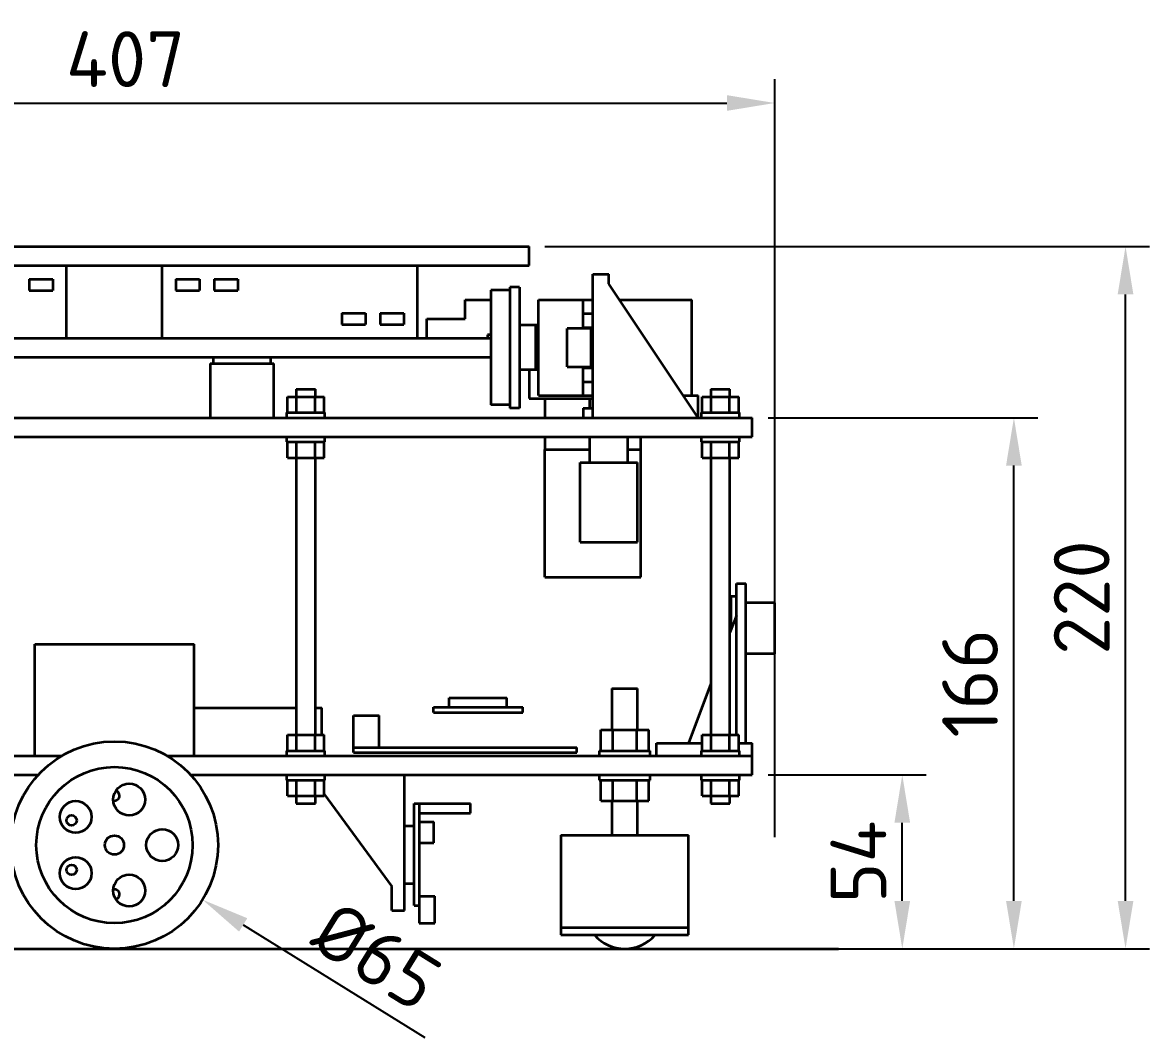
# Model space of a CAD drawing. Header units: millimetres. Extents: x 2054 to 12135, y -1469 to 564.
# Drawn here: x 2717.7 to 3071, y 144.6 to 462.8 of the extents above; entities that cross this region are included whole.
import ezdxf

# ---------------------------------------------------------------- set-up
doc = ezdxf.new("R2010")
doc.units = ezdxf.units.MM
doc.layers.add('2D-VISIBLE', color=7, linetype='Continuous', lineweight=35)
doc.layers.add('DIMENSIONS', color=4, linetype='Continuous', lineweight=18)
doc.styles.add('ISO', font='isocpeur.ttf')
doc.styles.add('OpenSansCondensed-Light', font='OpenSansCondensed-Light.ttf')
doc.dimstyles.new('EZ_RADIUS', dxfattribs={"dimtxt": 0.25, "dimasz": 0.25, "dimexe": 0.375, "dimexo": 0.125, "dimgap": 0.1, "dimtad": 1, "dimlfac": 100, "dimzin": 12, "dimdsep": 46, "dimtxsty": 'OpenSansCondensed-Light', "dimblk": 'CLOSEDBLANK', "dimcen": 0, "dimazin": 3, "dimtfac": 0.5, "dimtofl": 0, "dimtmove": 1, "dimatfit": 3})
doc.dimstyles.new('EZDXF', dxfattribs={"dimtxt": 0.25, "dimasz": 0.175, "dimexe": 0.375, "dimexo": 0.125, "dimgap": 0.1, "dimtad": 1, "dimlfac": 100, "dimzin": 12, "dimdsep": 46, "dimtxsty": 'OpenSansCondensed-Light', "dimblk": 'ARCHTICK', "dimcen": 2.5, "dimazin": 3, "dimtfac": 0.5, "dimtmove": 2, "dimatfit": 3})

# ---------------------------------------------------------------- blocks, each defined once
blk = doc.blocks.new('_CLOSEDFILLED')
at = {"color": 0, "linetype": 'BYBLOCK'}
blk.add_solid([(-1, 0.164), (0, 0), (-1, -0.164)], dxfattribs=at)
blk = doc.blocks.new('*D1')
at = {"color": 4}
for p, q in [((2546.5, 237.9), (2546.5, 445.1)), ((2953.52, 207.4), (2953.52, 445.1)), ((2561.5, 437.6), (2938.52, 437.6))]:
    blk.add_line(p, q, dxfattribs=at)
at = {"layer": 'Defpoints'}
for p in [(2546.5, 437.6), (2546.5, 232.9), (2953.52, 202.4)]:
    blk.add_point(p, dxfattribs=at)
at = {"layer": 'DIMENSIONS', "color": 4, "xscale": 15, "yscale": 15, "rotation": 180}
blk.add_blockref('_CLOSEDFILLED', (2546.5, 437.6), dxfattribs=at)
at = {"layer": 'DIMENSIONS', "color": 4, "xscale": 15, "yscale": 15}
blk.add_blockref('_CLOSEDFILLED', (2953.52, 437.6), dxfattribs=at)
at = {"layer": 'DIMENSIONS', "color": 7, "insert": (2750.01, 451.35), "char_height": 17.5, "attachment_point": 5, "style": 'ISO'}
blk.add_mtext('407', dxfattribs=at)
blk = doc.blocks.new('*D2')
at = {"color": 4}
for p, q in [((2951.5, 226.9), (3001.02, 226.9)), ((2993.52, 187.4), (2993.52, 211.9)), ((2958.52, 172.4), (3001.02, 172.4))]:
    blk.add_line(p, q, dxfattribs=at)
at = {"layer": 'Defpoints'}
for p in [(2946.5, 226.9), (2953.52, 172.4), (2993.52, 172.4)]:
    blk.add_point(p, dxfattribs=at)
at = {"layer": 'DIMENSIONS', "color": 4, "xscale": 15, "yscale": 15}
for p, rotation in [((2993.52, 226.9), 90), ((2993.52, 172.4), 270)]:
    blk.add_blockref('_CLOSEDFILLED', p, dxfattribs=dict(at, rotation=rotation))
at = {"layer": 'DIMENSIONS', "color": 7, "insert": (2979.77, 199.65), "char_height": 17.5, "attachment_point": 5, "rotation": 90, "style": 'ISO'}
blk.add_mtext('54', dxfattribs=at)
blk = doc.blocks.new('*D3')
at = {"color": 4}
for p, q in [((2951.5, 338.9), (3036.02, 338.9)), ((3028.52, 187.4), (3028.52, 323.9)), ((2958.52, 172.4), (3036.02, 172.4))]:
    blk.add_line(p, q, dxfattribs=at)
at = {"layer": 'Defpoints'}
for p in [(2946.5, 338.9), (2953.52, 172.4), (3028.52, 172.4)]:
    blk.add_point(p, dxfattribs=at)
at = {"layer": 'DIMENSIONS', "color": 4, "xscale": 15, "yscale": 15}
for p, rotation in [((3028.52, 338.9), 90), ((3028.52, 172.4), 270)]:
    blk.add_blockref('_CLOSEDFILLED', p, dxfattribs=dict(at, rotation=rotation))
at = {"layer": 'DIMENSIONS', "color": 7, "insert": (3014.77, 255.65), "char_height": 17.5, "attachment_point": 5, "rotation": 90, "style": 'ISO'}
blk.add_mtext('166', dxfattribs=at)
blk = doc.blocks.new('*D4')
at = {"color": 4}
for p, q in [((2881.5, 392.6), (3071.02, 392.6)), ((3063.52, 187.4), (3063.52, 377.6)), ((2958.52, 172.4), (3071.02, 172.4))]:
    blk.add_line(p, q, dxfattribs=at)
at = {"layer": 'Defpoints'}
for p in [(2876.5, 392.6), (2953.52, 172.4), (3063.52, 172.4)]:
    blk.add_point(p, dxfattribs=at)
at = {"layer": 'DIMENSIONS', "color": 4, "xscale": 15, "yscale": 15}
for p, rotation in [((3063.52, 392.6), 90), ((3063.52, 172.4), 270)]:
    blk.add_blockref('_CLOSEDFILLED', p, dxfattribs=dict(at, rotation=rotation))
at = {"layer": 'DIMENSIONS', "color": 7, "insert": (3049.77, 282.5), "char_height": 17.5, "attachment_point": 5, "rotation": 90, "style": 'ISO'}
blk.add_mtext('220', dxfattribs=at)
blk = doc.blocks.new('*D5')
at = {"color": 4}
blk.add_line((2786.87, 179.87), (2843.81, 144.57), dxfattribs=at)
at = {"layer": 'Defpoints'}
for p in [(2746.5, 204.9), (2774.12, 187.77)]:
    blk.add_point(p, dxfattribs=at)
at = {"layer": 'DIMENSIONS', "color": 4, "xscale": 15, "yscale": 15, "rotation": 148.20108717570542}
blk.add_blockref('_CLOSEDFILLED', (2774.12, 187.77), dxfattribs=at)
at = {"layer": 'DIMENSIONS', "color": 7, "insert": (2828.75, 170.09), "char_height": 17.5, "attachment_point": 5, "rotation": 328.2011, "style": 'ISO'}
blk.add_mtext('%%c65', dxfattribs=at)

msp = doc.modelspace()

# ---------------------------------------------------------------- linework, layer by layer
at = {"layer": '2D-VISIBLE'}
for p, q in [((2616.5, 392.6), (2876.5, 392.6)), ((2876.5, 386.6), (2876.5, 392.6)), ((2616.5, 386.6), (2876.5, 386.6)), ((2731.5, 363.9), (2731.5, 386.6)), ((2761.5, 363.9), (2761.5, 386.6)), ((2841.5, 363.9), (2841.5, 386.6)), ((2719.8, 382.4), (2727.2, 382.4)), ((2719.8, 382.4), (2719.8, 378.8)), ((2719.8, 382.4), (2721.25, 382.4)), ((2719.8, 382.4), (2719.8, 378.8)), ((2727.2, 382.4), (2727.2, 378.8)), ((2727.2, 382.4), (2727.2, 378.8)), ((2765.8, 382.4), (2773.2, 382.4)), ((2765.8, 382.4), (2765.8, 378.8)), ((2765.8, 382.4), (2767.25, 382.4)), ((2765.8, 382.4), (2765.8, 378.8)), ((2773.2, 382.4), (2773.2, 378.8)), ((2773.2, 382.4), (2773.2, 378.8)), ((2777.8, 382.4), (2785.2, 382.4)), ((2777.8, 382.4), (2777.8, 378.8)), ((2777.8, 382.4), (2779.25, 382.4)), ((2777.8, 382.4), (2777.8, 378.8)), ((2785.2, 382.4), (2785.2, 378.8)), ((2785.2, 382.4), (2785.2, 378.8)), ((2896.5, 338.9), (2896.5, 383.9)), ((2896.5, 383.9), (2901.5, 383.9)), ((2901.5, 380.9), (2901.5, 383.9)), ((2719.8, 378.8), (2727.2, 378.8)), ((2719.8, 378.8), (2721.25, 378.8)), ((2765.8, 378.8), (2773.2, 378.8)), ((2765.8, 378.8), (2767.25, 378.8)), ((2777.8, 378.8), (2785.2, 378.8)), ((2777.8, 378.8), (2779.25, 378.8)), ((2870.5, 378.9), (2864.5, 378.9)), ((2873.5, 379.9), (2870.5, 379.9)), ((2929.5, 338.9), (2901.5, 380.9)), ((2856.5, 375.9), (2864.5, 375.9)), ((2856.5, 369.9), (2856.5, 375.9)), ((2879.5, 345.9), (2879.5, 375.9)), ((2879.5, 375.9), (2893.5, 375.9)), ((2893.5, 375.9), (2896.5, 375.9)), ((2893.5, 371.6), (2893.5, 375.9)), ((2904.83, 375.9), (2927.5, 375.9)), ((2927.5, 345.9), (2927.5, 375.9)), ((2817.8, 371.7), (2825.2, 371.7)), ((2817.8, 371.7), (2817.8, 368.1)), ((2817.8, 371.7), (2819.25, 371.7)), ((2817.8, 371.7), (2817.8, 368.1)), ((2825.2, 371.7), (2825.2, 368.1)), ((2825.2, 371.7), (2825.2, 368.1)), ((2829.8, 371.7), (2837.2, 371.7)), ((2829.8, 371.7), (2829.8, 368.1)), ((2829.8, 371.7), (2831.25, 371.7)), ((2829.8, 371.7), (2829.8, 368.1)), ((2837.2, 371.7), (2837.2, 368.1)), ((2837.2, 371.7), (2837.2, 368.1)), ((2893.5, 367.2), (2893.5, 371.6)), ((2893.5, 371.6), (2896.5, 371.6)), ((2817.8, 368.1), (2825.2, 368.1)), ((2817.8, 368.1), (2819.25, 368.1)), ((2829.8, 368.1), (2837.2, 368.1)), ((2829.8, 368.1), (2831.25, 368.1)), ((2844.5, 369.9), (2856.5, 369.9)), ((2844.5, 363.9), (2844.5, 369.9)), ((2878.5, 367.9), (2873.5, 367.9)), ((2879.5, 367.9), (2878.5, 367.9)), ((2864.5, 364.9), (2863.5, 364.9)), ((2863.5, 364.9), (2863.5, 363.9)), ((2888.5, 354.9), (2888.5, 366.9)), ((2896, 366.9), (2888.5, 366.9)), ((2893.5, 366.9), (2893.5, 367.2)), ((2893.5, 367.2), (2896.5, 367.2)), ((2896, 354.9), (2896, 366.9)), ((2628.5, 363.9), (2864.5, 363.9)), ((2844.5, 363.9), (2863.5, 363.9)), ((2628.5, 357.9), (2864.5, 357.9)), ((2777.5, 357.9), (2777.5, 355.9)), ((2795.5, 355.9), (2795.5, 357.9)), ((2776.5, 355.9), (2776.5, 338.9)), ((2796.5, 338.9), (2796.5, 355.9)), ((2878.5, 353.9), (2873.5, 353.9)), ((2876.5, 353.9), (2876.5, 344.9)), ((2879.5, 353.9), (2878.5, 353.9)), ((2888.5, 354.9), (2896, 354.9)), ((2893.5, 354.6), (2893.5, 354.9)), ((2893.5, 350.2), (2893.5, 354.6)), ((2893.5, 354.6), (2896.5, 354.6)), ((2893.5, 345.9), (2893.5, 350.2)), ((2893.5, 350.2), (2896.5, 350.2)), ((2803.5, 347.9), (2803.5, 345.5)), ((2809.5, 345.5), (2809.5, 347.9)), ((2933.5, 347.9), (2933.5, 345.5)), ((2939.5, 345.5), (2939.5, 347.9)), ((2800.73, 340.5), (2800.73, 345.5)), ((2800.73, 345.5), (2803.61, 345.5)), ((2803.61, 340.5), (2803.61, 345.5)), ((2803.61, 345.5), (2809.39, 345.5)), ((2809.39, 340.5), (2809.39, 345.5)), ((2809.39, 345.5), (2812.27, 345.5)), ((2812.27, 340.5), (2812.27, 345.5)), ((2870.5, 342.9), (2864.5, 342.9)), ((2879.5, 345.9), (2893.5, 345.9)), ((2881.5, 344.9), (2881.5, 338.9)), ((2893.5, 345.9), (2896.5, 345.9)), ((2895.5, 344.9), (2895.5, 341.9)), ((2924.83, 345.9), (2929.5, 345.9)), ((2929.5, 338.9), (2929.5, 345.9)), ((2930.73, 340.5), (2930.73, 345.5)), ((2930.73, 345.5), (2933.61, 345.5)), ((2933.61, 340.5), (2933.61, 345.5)), ((2933.61, 345.5), (2939.39, 345.5)), ((2939.39, 340.5), (2939.39, 345.5)), ((2939.39, 345.5), (2942.27, 345.5)), ((2942.27, 340.5), (2942.27, 345.5)), ((2800.5, 340.5), (2800.5, 338.9)), ((2812.5, 338.9), (2812.5, 340.5)), ((2873.5, 341.9), (2870.5, 341.9)), ((2893.5, 341.9), (2893.5, 338.9)), ((2930.5, 340.5), (2930.5, 338.9)), ((2942.5, 338.9), (2942.5, 340.5)), ((2596.5, 338.9), (2896.5, 338.9)), ((2896.5, 338.9), (2929.5, 338.9)), ((2929.5, 338.9), (2946.5, 338.9)), ((2946.5, 332.9), (2946.5, 338.9)), ((2546.5, 332.9), (2946.5, 332.9)), ((2800.5, 332.9), (2800.5, 331.3)), ((2812.5, 331.3), (2812.5, 332.9)), ((2881.5, 332.9), (2881.5, 328.9)), ((2895.5, 332.9), (2895.5, 324.9)), ((2907.5, 324.9), (2907.5, 332.9)), ((2911.5, 328.9), (2911.5, 332.9)), ((2930.5, 332.9), (2930.5, 331.3)), ((2942.5, 331.3), (2942.5, 332.9)), ((2800.73, 326.3), (2800.73, 331.3)), ((2803.61, 326.3), (2803.61, 331.3)), ((2809.39, 326.3), (2809.39, 331.3)), ((2812.27, 326.3), (2812.27, 331.3)), ((2881.5, 288.9), (2881.5, 328.9)), ((2881.5, 328.9), (2895.5, 328.9)), ((2907.5, 328.9), (2911.5, 328.9)), ((2911.5, 288.9), (2911.5, 328.9)), ((2930.73, 326.3), (2930.73, 331.3)), ((2933.61, 326.3), (2933.61, 331.3)), ((2939.39, 326.3), (2939.39, 331.3)), ((2942.27, 326.3), (2942.27, 331.3)), ((2800.73, 326.3), (2803.61, 326.3)), ((2803.5, 326.3), (2803.5, 239.5)), ((2803.61, 326.3), (2809.39, 326.3)), ((2809.39, 326.3), (2812.27, 326.3)), ((2809.5, 239.5), (2809.5, 326.3)), ((2930.73, 326.3), (2933.61, 326.3)), ((2933.5, 326.3), (2933.5, 239.5)), ((2933.61, 326.3), (2939.39, 326.3)), ((2939.39, 326.3), (2942.27, 326.3)), ((2939.5, 239.5), (2939.5, 326.3)), ((2892.5, 299.9), (2892.5, 324.9)), ((2892.5, 324.9), (2910.5, 324.9)), ((2910.5, 299.9), (2910.5, 324.9)), ((2892.5, 299.9), (2910.5, 299.9)), ((2881.5, 288.9), (2911.5, 288.9)), ((2941.5, 286.9), (2944.5, 286.9)), ((2941.5, 276.9), (2941.5, 286.9)), ((2944.5, 236.9), (2944.5, 286.9)), ((2939.9, 272.63), (2939.9, 282.9)), ((2939.9, 282.9), (2941.5, 282.9)), ((2953.5, 280.9), (2944.5, 280.9)), ((2941.5, 276.9), (2939.5, 271.57)), ((2941.5, 239.5), (2941.5, 276.9)), ((2721.5, 232.9), (2721.5, 267.9)), ((2721.5, 267.9), (2771.5, 267.9)), ((2771.5, 247.9), (2771.5, 267.9)), ((2953.5, 264.9), (2944.5, 264.9)), ((2933.5, 255.57), (2926.5, 236.9)), ((2851.5, 248.1), (2851.5, 251.1)), ((2851.5, 251.1), (2869.5, 251.1)), ((2869.5, 248.1), (2869.5, 251.1)), ((2902.5, 254), (2902.5, 241)), ((2910.5, 241), (2910.5, 254)), ((2771.5, 232.9), (2771.5, 247.9)), ((2771.5, 247.9), (2803.5, 247.9)), ((2809.5, 247.9), (2811.5, 247.9)), ((2811.5, 239.5), (2811.5, 247.9)), ((2846.5, 246.5), (2846.5, 248.1)), ((2846.5, 248.1), (2874.5, 248.1)), ((2874.5, 246.5), (2874.5, 248.1)), ((2821.5, 235.5), (2821.5, 245.5)), ((2821.5, 245.5), (2829.5, 245.5)), ((2829.5, 235.5), (2829.5, 245.5)), ((2846.5, 246.5), (2874.5, 246.5)), ((2898.99, 234.5), (2898.99, 241)), ((2898.99, 241), (2902.75, 241)), ((2902.75, 234.5), (2902.75, 241)), ((2902.75, 241), (2910.25, 241)), ((2910.25, 234.5), (2910.25, 241)), ((2910.25, 241), (2914.01, 241)), ((2914.01, 234.5), (2914.01, 241)), ((2800.73, 234.5), (2800.73, 239.5)), ((2800.73, 239.5), (2803.61, 239.5)), ((2803.61, 234.5), (2803.61, 239.5)), ((2803.61, 239.5), (2809.39, 239.5)), ((2809.39, 234.5), (2809.39, 239.5)), ((2809.39, 239.5), (2812.27, 239.5)), ((2812.27, 234.5), (2812.27, 239.5)), ((2916.5, 232.9), (2916.5, 236.9)), ((2916.5, 236.9), (2930.73, 236.9)), ((2930.73, 234.5), (2930.73, 239.5)), ((2930.73, 239.5), (2933.61, 239.5)), ((2933.61, 234.5), (2933.61, 239.5)), ((2933.61, 239.5), (2939.39, 239.5)), ((2939.39, 234.5), (2939.39, 239.5)), ((2939.39, 239.5), (2942.27, 239.5)), ((2942.27, 234.5), (2942.27, 239.5)), ((2942.27, 236.9), (2946.5, 236.9)), ((2946.5, 232.9), (2946.5, 236.9)), ((2800.5, 234.5), (2800.5, 232.9)), ((2812.5, 232.9), (2812.5, 234.5)), ((2821.5, 233.9), (2821.5, 235.5)), ((2821.5, 235.5), (2891.5, 235.5)), ((2821.5, 233.9), (2891.5, 233.9)), ((2891.5, 233.9), (2891.5, 235.5)), ((2898.5, 234.5), (2898.5, 232.9)), ((2914.5, 232.9), (2914.5, 234.5)), ((2930.5, 234.5), (2930.5, 232.9)), ((2942.5, 232.9), (2942.5, 234.5)), ((2546.5, 232.9), (2730, 232.9)), ((2763, 232.9), (2946.5, 232.9)), ((2946.5, 226.9), (2946.5, 232.9)), ((2546.5, 226.9), (2722.58, 226.9)), ((2770.42, 226.9), (2946.5, 226.9)), ((2800.5, 226.9), (2800.5, 225.3)), ((2812.5, 225.3), (2812.5, 226.9)), ((2837.5, 184.4), (2837.5, 226.9)), ((2898.5, 226.9), (2898.5, 225.3)), ((2914.5, 225.3), (2914.5, 226.9)), ((2930.5, 226.9), (2930.5, 225.3)), ((2942.5, 225.3), (2942.5, 226.9)), ((2800.73, 220.3), (2800.73, 225.3)), ((2803.61, 220.3), (2803.61, 225.3)), ((2809.39, 220.3), (2809.39, 225.3)), ((2812.27, 220.3), (2812.27, 225.3)), ((2898.99, 218.8), (2898.99, 225.3)), ((2902.75, 218.8), (2902.75, 225.3)), ((2910.25, 218.8), (2910.25, 225.3)), ((2914.01, 218.8), (2914.01, 225.3)), ((2930.73, 220.3), (2930.73, 225.3)), ((2933.61, 220.3), (2933.61, 225.3)), ((2939.39, 220.3), (2939.39, 225.3)), ((2942.27, 220.3), (2942.27, 225.3)), ((2800.73, 220.3), (2803.61, 220.3)), ((2803.5, 220.3), (2803.5, 217.9)), ((2803.61, 220.3), (2809.39, 220.3)), ((2809.39, 220.3), (2812.27, 220.3)), ((2809.5, 217.9), (2809.5, 220.3)), ((2812.27, 220.85), (2833.5, 191.9)), ((2812.27, 220.85), (2833.5, 191.9)), ((2930.73, 220.3), (2933.61, 220.3)), ((2933.5, 220.3), (2933.5, 217.9)), ((2933.61, 220.3), (2939.39, 220.3)), ((2939.39, 220.3), (2942.27, 220.3)), ((2939.5, 217.9), (2939.5, 220.3)), ((2840.5, 185.9), (2840.5, 217.9)), ((2840.5, 217.9), (2842.1, 217.9)), ((2842.1, 185.9), (2842.1, 217.9)), ((2842.1, 217.9), (2858.1, 217.9)), ((2858.1, 214.9), (2858.1, 217.9)), ((2898.99, 218.8), (2902.75, 218.8)), ((2902.5, 218.8), (2902.5, 208)), ((2902.75, 218.8), (2910.25, 218.8)), ((2910.25, 218.8), (2914.01, 218.8)), ((2910.5, 208), (2910.5, 218.8)), ((2842.1, 214.9), (2858.1, 214.9)), ((2842.1, 212.15), (2846.6, 212.15)), ((2846.6, 205.65), (2846.6, 212.15)), ((2837.5, 210.9), (2840.5, 210.9)), ((2842.1, 205.65), (2846.6, 205.65)), ((2886.5, 208), (2886.5, 179.1)), ((2926.5, 179.1), (2926.5, 208)), ((2833.5, 184.4), (2833.5, 191.9)), ((2837.5, 192.9), (2840.5, 192.9)), ((2847, 180.4), (2847, 188.9)), ((2833.5, 184.4), (2837.5, 184.4)), ((2840.5, 185.9), (2842.1, 185.9)), ((2842, 185.9), (2842, 180.4)), ((2886.5, 179.1), (2886.5, 176.7)), ((2926.5, 176.7), (2926.5, 179.1)), ((2526.5, 172.4), (2973.52, 172.4))]:
    msp.add_line(p, q, dxfattribs=at)
for points in [[(2864.5, 378.9), (2864.5, 377.77), (2864.5, 376.65), (2864.5, 375.52), (2864.5, 374.4), (2864.5, 373.27), (2864.5, 372.15), (2864.5, 371.02), (2864.5, 369.9), (2864.5, 368.77), (2864.5, 367.65), (2864.5, 366.52), (2864.5, 365.4), (2864.5, 364.27), (2864.5, 363.15), (2864.5, 362.02), (2864.5, 360.9), (2864.5, 359.77), (2864.5, 358.65), (2864.5, 357.52), (2864.5, 356.4), (2864.5, 355.27), (2864.5, 354.15), (2864.5, 353.02), (2864.5, 351.9), (2864.5, 350.77), (2864.5, 349.65), (2864.5, 348.52), (2864.5, 347.4), (2864.5, 346.27), (2864.5, 345.15), (2864.5, 344.02), (2864.5, 342.9)], [(2870.5, 379.9), (2870.5, 378.71), (2870.5, 377.52), (2870.5, 376.34), (2870.5, 375.15), (2870.5, 373.96), (2870.5, 372.77), (2870.5, 371.59), (2870.5, 370.4), (2870.5, 369.21), (2870.5, 368.02), (2870.5, 366.84), (2870.5, 365.65), (2870.5, 364.46), (2870.5, 363.27), (2870.5, 362.09), (2870.5, 360.9), (2870.5, 359.71), (2870.5, 358.52), (2870.5, 357.34), (2870.5, 356.15), (2870.5, 354.96), (2870.5, 353.77), (2870.5, 352.59), (2870.5, 351.4), (2870.5, 350.21), (2870.5, 349.02), (2870.5, 347.84), (2870.5, 346.65), (2870.5, 345.46), (2870.5, 344.27), (2870.5, 343.09), (2870.5, 341.9)], [(2873.5, 379.9), (2873.5, 378.71), (2873.5, 377.52), (2873.5, 376.34), (2873.5, 375.15), (2873.5, 373.96), (2873.5, 372.77), (2873.5, 371.59), (2873.5, 370.4), (2873.5, 369.21), (2873.5, 368.02), (2873.5, 366.84), (2873.5, 365.65), (2873.5, 364.46), (2873.5, 363.27), (2873.5, 362.09), (2873.5, 360.9), (2873.5, 359.71), (2873.5, 358.52), (2873.5, 357.34), (2873.5, 356.15), (2873.5, 354.96), (2873.5, 353.77), (2873.5, 352.59), (2873.5, 351.4), (2873.5, 350.21), (2873.5, 349.02), (2873.5, 347.84), (2873.5, 346.65), (2873.5, 345.46), (2873.5, 344.27), (2873.5, 343.09), (2873.5, 341.9)], [(2878.5, 367.9), (2878.5, 367.46), (2878.5, 367.02), (2878.5, 366.59), (2878.5, 366.15), (2878.5, 365.71), (2878.5, 365.27), (2878.5, 364.84), (2878.5, 364.4), (2878.5, 363.96), (2878.5, 363.52), (2878.5, 363.09), (2878.5, 362.65), (2878.5, 362.21), (2878.5, 361.77), (2878.5, 361.34), (2878.5, 360.9), (2878.5, 360.46), (2878.5, 360.02), (2878.5, 359.59), (2878.5, 359.15), (2878.5, 358.71), (2878.5, 358.27), (2878.5, 357.84), (2878.5, 357.4), (2878.5, 356.96), (2878.5, 356.52), (2878.5, 356.09), (2878.5, 355.65), (2878.5, 355.21), (2878.5, 354.77), (2878.5, 354.34), (2878.5, 353.9)], [(2878.5, 367.9), (2878.5, 367.46), (2878.5, 367.02), (2878.5, 366.59), (2878.5, 366.15), (2878.5, 365.71), (2878.5, 365.27), (2878.5, 364.84), (2878.5, 364.4), (2878.5, 363.96), (2878.5, 363.52), (2878.5, 363.09), (2878.5, 362.65), (2878.5, 362.21), (2878.5, 361.77), (2878.5, 361.34), (2878.5, 360.9), (2878.5, 360.46), (2878.5, 360.02), (2878.5, 359.59), (2878.5, 359.15), (2878.5, 358.71), (2878.5, 358.27), (2878.5, 357.84), (2878.5, 357.4), (2878.5, 356.96), (2878.5, 356.52), (2878.5, 356.09), (2878.5, 355.65), (2878.5, 355.21), (2878.5, 354.77), (2878.5, 354.34), (2878.5, 353.9)], [(2776.5, 355.9), (2777.12, 355.9), (2777.75, 355.9), (2778.37, 355.9), (2779, 355.9), (2779.62, 355.9), (2780.25, 355.9), (2780.87, 355.9), (2781.5, 355.9), (2782.12, 355.9), (2782.75, 355.9), (2783.37, 355.9), (2784, 355.9), (2784.62, 355.9), (2785.25, 355.9), (2785.87, 355.9), (2786.5, 355.9), (2787.12, 355.9), (2787.75, 355.9), (2788.37, 355.9), (2789, 355.9), (2789.62, 355.9), (2790.25, 355.9), (2790.87, 355.9), (2791.5, 355.9), (2792.12, 355.9), (2792.75, 355.9), (2793.37, 355.9), (2794, 355.9), (2794.62, 355.9), (2795.25, 355.9), (2795.87, 355.9), (2796.5, 355.9)], [(2803.5, 347.9), (2803.69, 347.9), (2803.87, 347.9), (2804.06, 347.9), (2804.25, 347.9), (2804.44, 347.9), (2804.62, 347.9), (2804.81, 347.9), (2805, 347.9), (2805.19, 347.9), (2805.37, 347.9), (2805.56, 347.9), (2805.75, 347.9), (2805.94, 347.9), (2806.12, 347.9), (2806.31, 347.9), (2806.5, 347.9), (2806.69, 347.9), (2806.87, 347.9), (2807.06, 347.9), (2807.25, 347.9), (2807.44, 347.9), (2807.62, 347.9), (2807.81, 347.9), (2808, 347.9), (2808.19, 347.9), (2808.37, 347.9), (2808.56, 347.9), (2808.75, 347.9), (2808.94, 347.9), (2809.12, 347.9), (2809.31, 347.9), (2809.5, 347.9)], [(2933.5, 347.9), (2933.69, 347.9), (2933.87, 347.9), (2934.06, 347.9), (2934.25, 347.9), (2934.44, 347.9), (2934.62, 347.9), (2934.81, 347.9), (2935, 347.9), (2935.19, 347.9), (2935.37, 347.9), (2935.56, 347.9), (2935.75, 347.9), (2935.94, 347.9), (2936.12, 347.9), (2936.31, 347.9), (2936.5, 347.9), (2936.69, 347.9), (2936.87, 347.9), (2937.06, 347.9), (2937.25, 347.9), (2937.44, 347.9), (2937.62, 347.9), (2937.81, 347.9), (2938, 347.9), (2938.19, 347.9), (2938.37, 347.9), (2938.56, 347.9), (2938.75, 347.9), (2938.94, 347.9), (2939.12, 347.9), (2939.31, 347.9), (2939.5, 347.9)], [(2876.5, 344.9), (2877.09, 344.9), (2877.69, 344.9), (2878.28, 344.9), (2878.87, 344.9), (2879.47, 344.9), (2880.06, 344.9), (2880.66, 344.9), (2881.25, 344.9), (2881.84, 344.9), (2882.44, 344.9), (2883.03, 344.9), (2883.62, 344.9), (2884.22, 344.9), (2884.81, 344.9), (2885.41, 344.9), (2886, 344.9), (2886.59, 344.9), (2887.19, 344.9), (2887.78, 344.9), (2888.37, 344.9), (2888.97, 344.9), (2889.56, 344.9), (2890.16, 344.9), (2890.75, 344.9), (2891.34, 344.9), (2891.94, 344.9), (2892.53, 344.9), (2893.12, 344.9), (2893.72, 344.9), (2894.31, 344.9), (2894.91, 344.9), (2895.5, 344.9)], [(2895.5, 344.9), (2895.53, 344.9), (2895.56, 344.9), (2895.59, 344.9), (2895.62, 344.9), (2895.66, 344.9), (2895.69, 344.9), (2895.72, 344.9), (2895.75, 344.9), (2895.78, 344.9), (2895.81, 344.9), (2895.84, 344.9), (2895.87, 344.9), (2895.91, 344.9), (2895.94, 344.9), (2895.97, 344.9), (2896, 344.9), (2896.03, 344.9), (2896.06, 344.9), (2896.09, 344.9), (2896.12, 344.9), (2896.16, 344.9), (2896.19, 344.9), (2896.22, 344.9), (2896.25, 344.9), (2896.28, 344.9), (2896.31, 344.9), (2896.34, 344.9), (2896.37, 344.9), (2896.41, 344.9), (2896.44, 344.9), (2896.47, 344.9), (2896.5, 344.9)], [(2800.5, 340.5), (2800.87, 340.5), (2801.25, 340.5), (2801.62, 340.5), (2802, 340.5), (2802.37, 340.5), (2802.75, 340.5), (2803.12, 340.5), (2803.5, 340.5), (2803.87, 340.5), (2804.25, 340.5), (2804.62, 340.5), (2805, 340.5), (2805.37, 340.5), (2805.75, 340.5), (2806.12, 340.5), (2806.5, 340.5), (2806.87, 340.5), (2807.25, 340.5), (2807.62, 340.5), (2808, 340.5), (2808.37, 340.5), (2808.75, 340.5), (2809.12, 340.5), (2809.5, 340.5), (2809.87, 340.5), (2810.25, 340.5), (2810.62, 340.5), (2811, 340.5), (2811.37, 340.5), (2811.75, 340.5), (2812.12, 340.5), (2812.5, 340.5)], [(2893.5, 341.9), (2893.59, 341.9), (2893.69, 341.9), (2893.78, 341.9), (2893.87, 341.9), (2893.97, 341.9), (2894.06, 341.9), (2894.16, 341.9), (2894.25, 341.9), (2894.34, 341.9), (2894.44, 341.9), (2894.53, 341.9), (2894.62, 341.9), (2894.72, 341.9), (2894.81, 341.9), (2894.91, 341.9), (2895, 341.9), (2895.09, 341.9), (2895.19, 341.9), (2895.28, 341.9), (2895.37, 341.9), (2895.47, 341.9), (2895.56, 341.9), (2895.66, 341.9), (2895.75, 341.9), (2895.84, 341.9), (2895.94, 341.9), (2896.03, 341.9), (2896.12, 341.9), (2896.22, 341.9), (2896.31, 341.9), (2896.41, 341.9), (2896.5, 341.9)], [(2930.5, 340.5), (2930.87, 340.5), (2931.25, 340.5), (2931.62, 340.5), (2932, 340.5), (2932.37, 340.5), (2932.75, 340.5), (2933.12, 340.5), (2933.5, 340.5), (2933.87, 340.5), (2934.25, 340.5), (2934.62, 340.5), (2935, 340.5), (2935.37, 340.5), (2935.75, 340.5), (2936.12, 340.5), (2936.5, 340.5), (2936.87, 340.5), (2937.25, 340.5), (2937.62, 340.5), (2938, 340.5), (2938.37, 340.5), (2938.75, 340.5), (2939.12, 340.5), (2939.5, 340.5), (2939.87, 340.5), (2940.25, 340.5), (2940.62, 340.5), (2941, 340.5), (2941.37, 340.5), (2941.75, 340.5), (2942.12, 340.5), (2942.5, 340.5)], [(2800.5, 331.3), (2800.87, 331.3), (2801.25, 331.3), (2801.62, 331.3), (2802, 331.3), (2802.37, 331.3), (2802.75, 331.3), (2803.12, 331.3), (2803.5, 331.3), (2803.87, 331.3), (2804.25, 331.3), (2804.62, 331.3), (2805, 331.3), (2805.37, 331.3), (2805.75, 331.3), (2806.12, 331.3), (2806.5, 331.3), (2806.87, 331.3), (2807.25, 331.3), (2807.62, 331.3), (2808, 331.3), (2808.37, 331.3), (2808.75, 331.3), (2809.12, 331.3), (2809.5, 331.3), (2809.87, 331.3), (2810.25, 331.3), (2810.62, 331.3), (2811, 331.3), (2811.37, 331.3), (2811.75, 331.3), (2812.12, 331.3), (2812.5, 331.3)], [(2930.5, 331.3), (2930.87, 331.3), (2931.25, 331.3), (2931.62, 331.3), (2932, 331.3), (2932.37, 331.3), (2932.75, 331.3), (2933.12, 331.3), (2933.5, 331.3), (2933.87, 331.3), (2934.25, 331.3), (2934.62, 331.3), (2935, 331.3), (2935.37, 331.3), (2935.75, 331.3), (2936.12, 331.3), (2936.5, 331.3), (2936.87, 331.3), (2937.25, 331.3), (2937.62, 331.3), (2938, 331.3), (2938.37, 331.3), (2938.75, 331.3), (2939.12, 331.3), (2939.5, 331.3), (2939.87, 331.3), (2940.25, 331.3), (2940.62, 331.3), (2941, 331.3), (2941.37, 331.3), (2941.75, 331.3), (2942.12, 331.3), (2942.5, 331.3)], [(2953.5, 280.9), (2953.5, 280.4), (2953.5, 279.9), (2953.5, 279.4), (2953.5, 278.9), (2953.5, 278.4), (2953.5, 277.9), (2953.5, 277.4), (2953.5, 276.9), (2953.5, 276.4), (2953.5, 275.9), (2953.5, 275.4), (2953.5, 274.9), (2953.5, 274.4), (2953.5, 273.9), (2953.5, 273.4), (2953.5, 272.9), (2953.5, 272.4), (2953.5, 271.9), (2953.5, 271.4), (2953.5, 270.9), (2953.5, 270.4), (2953.5, 269.9), (2953.5, 269.4), (2953.5, 268.9), (2953.5, 268.4), (2953.5, 267.9), (2953.5, 267.4), (2953.5, 266.9), (2953.5, 266.4), (2953.5, 265.9), (2953.5, 265.4), (2953.5, 264.9)], [(2902.5, 254), (2902.75, 254), (2903, 254), (2903.25, 254), (2903.5, 254), (2903.75, 254), (2904, 254), (2904.25, 254), (2904.5, 254), (2904.75, 254), (2905, 254), (2905.25, 254), (2905.5, 254), (2905.75, 254), (2906, 254), (2906.25, 254), (2906.5, 254), (2906.75, 254), (2907, 254), (2907.25, 254), (2907.5, 254), (2907.75, 254), (2908, 254), (2908.25, 254), (2908.5, 254), (2908.75, 254), (2909, 254), (2909.25, 254), (2909.5, 254), (2909.75, 254), (2910, 254), (2910.25, 254), (2910.5, 254)], [(2800.5, 234.5), (2800.87, 234.5), (2801.25, 234.5), (2801.62, 234.5), (2802, 234.5), (2802.37, 234.5), (2802.75, 234.5), (2803.12, 234.5), (2803.5, 234.5), (2803.87, 234.5), (2804.25, 234.5), (2804.62, 234.5), (2805, 234.5), (2805.37, 234.5), (2805.75, 234.5), (2806.12, 234.5), (2806.5, 234.5), (2806.87, 234.5), (2807.25, 234.5), (2807.62, 234.5), (2808, 234.5), (2808.37, 234.5), (2808.75, 234.5), (2809.12, 234.5), (2809.5, 234.5), (2809.87, 234.5), (2810.25, 234.5), (2810.62, 234.5), (2811, 234.5), (2811.37, 234.5), (2811.75, 234.5), (2812.12, 234.5), (2812.5, 234.5)], [(2898.5, 234.5), (2899, 234.5), (2899.5, 234.5), (2900, 234.5), (2900.5, 234.5), (2901, 234.5), (2901.5, 234.5), (2902, 234.5), (2902.5, 234.5), (2903, 234.5), (2903.5, 234.5), (2904, 234.5), (2904.5, 234.5), (2905, 234.5), (2905.5, 234.5), (2906, 234.5), (2906.5, 234.5), (2907, 234.5), (2907.5, 234.5), (2908, 234.5), (2908.5, 234.5), (2909, 234.5), (2909.5, 234.5), (2910, 234.5), (2910.5, 234.5), (2911, 234.5), (2911.5, 234.5), (2912, 234.5), (2912.5, 234.5), (2913, 234.5), (2913.5, 234.5), (2914, 234.5), (2914.5, 234.5)], [(2930.5, 234.5), (2930.87, 234.5), (2931.25, 234.5), (2931.62, 234.5), (2932, 234.5), (2932.37, 234.5), (2932.75, 234.5), (2933.12, 234.5), (2933.5, 234.5), (2933.87, 234.5), (2934.25, 234.5), (2934.62, 234.5), (2935, 234.5), (2935.37, 234.5), (2935.75, 234.5), (2936.12, 234.5), (2936.5, 234.5), (2936.87, 234.5), (2937.25, 234.5), (2937.62, 234.5), (2938, 234.5), (2938.37, 234.5), (2938.75, 234.5), (2939.12, 234.5), (2939.5, 234.5), (2939.87, 234.5), (2940.25, 234.5), (2940.62, 234.5), (2941, 234.5), (2941.37, 234.5), (2941.75, 234.5), (2942.12, 234.5), (2942.5, 234.5)], [(2800.5, 225.3), (2800.87, 225.3), (2801.25, 225.3), (2801.62, 225.3), (2802, 225.3), (2802.37, 225.3), (2802.75, 225.3), (2803.12, 225.3), (2803.5, 225.3), (2803.87, 225.3), (2804.25, 225.3), (2804.62, 225.3), (2805, 225.3), (2805.37, 225.3), (2805.75, 225.3), (2806.12, 225.3), (2806.5, 225.3), (2806.87, 225.3), (2807.25, 225.3), (2807.62, 225.3), (2808, 225.3), (2808.37, 225.3), (2808.75, 225.3), (2809.12, 225.3), (2809.5, 225.3), (2809.87, 225.3), (2810.25, 225.3), (2810.62, 225.3), (2811, 225.3), (2811.37, 225.3), (2811.75, 225.3), (2812.12, 225.3), (2812.5, 225.3)], [(2898.5, 225.3), (2899, 225.3), (2899.5, 225.3), (2900, 225.3), (2900.5, 225.3), (2901, 225.3), (2901.5, 225.3), (2902, 225.3), (2902.5, 225.3), (2903, 225.3), (2903.5, 225.3), (2904, 225.3), (2904.5, 225.3), (2905, 225.3), (2905.5, 225.3), (2906, 225.3), (2906.5, 225.3), (2907, 225.3), (2907.5, 225.3), (2908, 225.3), (2908.5, 225.3), (2909, 225.3), (2909.5, 225.3), (2910, 225.3), (2910.5, 225.3), (2911, 225.3), (2911.5, 225.3), (2912, 225.3), (2912.5, 225.3), (2913, 225.3), (2913.5, 225.3), (2914, 225.3), (2914.5, 225.3)], [(2930.5, 225.3), (2930.87, 225.3), (2931.25, 225.3), (2931.62, 225.3), (2932, 225.3), (2932.37, 225.3), (2932.75, 225.3), (2933.12, 225.3), (2933.5, 225.3), (2933.87, 225.3), (2934.25, 225.3), (2934.62, 225.3), (2935, 225.3), (2935.37, 225.3), (2935.75, 225.3), (2936.12, 225.3), (2936.5, 225.3), (2936.87, 225.3), (2937.25, 225.3), (2937.62, 225.3), (2938, 225.3), (2938.37, 225.3), (2938.75, 225.3), (2939.12, 225.3), (2939.5, 225.3), (2939.87, 225.3), (2940.25, 225.3), (2940.62, 225.3), (2941, 225.3), (2941.37, 225.3), (2941.75, 225.3), (2942.12, 225.3), (2942.5, 225.3)], [(2803.5, 217.9), (2803.69, 217.9), (2803.87, 217.9), (2804.06, 217.9), (2804.25, 217.9), (2804.44, 217.9), (2804.62, 217.9), (2804.81, 217.9), (2805, 217.9), (2805.19, 217.9), (2805.37, 217.9), (2805.56, 217.9), (2805.75, 217.9), (2805.94, 217.9), (2806.12, 217.9), (2806.31, 217.9), (2806.5, 217.9), (2806.69, 217.9), (2806.87, 217.9), (2807.06, 217.9), (2807.25, 217.9), (2807.44, 217.9), (2807.62, 217.9), (2807.81, 217.9), (2808, 217.9), (2808.19, 217.9), (2808.37, 217.9), (2808.56, 217.9), (2808.75, 217.9), (2808.94, 217.9), (2809.12, 217.9), (2809.31, 217.9), (2809.5, 217.9)], [(2933.5, 217.9), (2933.69, 217.9), (2933.87, 217.9), (2934.06, 217.9), (2934.25, 217.9), (2934.44, 217.9), (2934.62, 217.9), (2934.81, 217.9), (2935, 217.9), (2935.19, 217.9), (2935.37, 217.9), (2935.56, 217.9), (2935.75, 217.9), (2935.94, 217.9), (2936.12, 217.9), (2936.31, 217.9), (2936.5, 217.9), (2936.69, 217.9), (2936.87, 217.9), (2937.06, 217.9), (2937.25, 217.9), (2937.44, 217.9), (2937.62, 217.9), (2937.81, 217.9), (2938, 217.9), (2938.19, 217.9), (2938.37, 217.9), (2938.56, 217.9), (2938.75, 217.9), (2938.94, 217.9), (2939.12, 217.9), (2939.31, 217.9), (2939.5, 217.9)], [(2886.5, 208), (2887.75, 208), (2889, 208), (2890.25, 208), (2891.5, 208), (2892.75, 208), (2894, 208), (2895.25, 208), (2896.5, 208), (2897.75, 208), (2899, 208), (2900.25, 208), (2901.5, 208), (2902.75, 208), (2904, 208), (2905.25, 208), (2906.5, 208), (2907.75, 208), (2909, 208), (2910.25, 208), (2911.5, 208), (2912.75, 208), (2914, 208), (2915.25, 208), (2916.5, 208), (2917.75, 208), (2919, 208), (2920.25, 208), (2921.5, 208), (2922.75, 208), (2924, 208), (2925.25, 208), (2926.5, 208)], [(2842.1, 188.9), (2842.25, 188.9), (2842.41, 188.9), (2842.56, 188.9), (2842.71, 188.9), (2842.87, 188.9), (2843.02, 188.9), (2843.17, 188.9), (2843.32, 188.9), (2843.48, 188.9), (2843.63, 188.9), (2843.78, 188.9), (2843.94, 188.9), (2844.09, 188.9), (2844.24, 188.9), (2844.4, 188.9), (2844.55, 188.9), (2844.7, 188.9), (2844.86, 188.9), (2845.01, 188.9), (2845.16, 188.9), (2845.32, 188.9), (2845.47, 188.9), (2845.62, 188.9), (2845.77, 188.9), (2845.93, 188.9), (2846.08, 188.9), (2846.23, 188.9), (2846.39, 188.9), (2846.54, 188.9), (2846.69, 188.9), (2846.85, 188.9), (2847, 188.9)], [(2842, 180.4), (2842.16, 180.4), (2842.31, 180.4), (2842.47, 180.4), (2842.62, 180.4), (2842.78, 180.4), (2842.94, 180.4), (2843.09, 180.4), (2843.25, 180.4), (2843.41, 180.4), (2843.56, 180.4), (2843.72, 180.4), (2843.87, 180.4), (2844.03, 180.4), (2844.19, 180.4), (2844.34, 180.4), (2844.5, 180.4), (2844.66, 180.4), (2844.81, 180.4), (2844.97, 180.4), (2845.12, 180.4), (2845.28, 180.4), (2845.44, 180.4), (2845.59, 180.4), (2845.75, 180.4), (2845.91, 180.4), (2846.06, 180.4), (2846.22, 180.4), (2846.37, 180.4), (2846.53, 180.4), (2846.69, 180.4), (2846.84, 180.4), (2847, 180.4)], [(2886.5, 179.1), (2887.75, 179.1), (2889, 179.1), (2890.25, 179.1), (2891.5, 179.1), (2892.75, 179.1), (2894, 179.1), (2895.25, 179.1), (2896.5, 179.1), (2897.75, 179.1), (2899, 179.1), (2900.25, 179.1), (2901.5, 179.1), (2902.75, 179.1), (2904, 179.1), (2905.25, 179.1), (2906.5, 179.1), (2907.75, 179.1), (2909, 179.1), (2910.25, 179.1), (2911.5, 179.1), (2912.75, 179.1), (2914, 179.1), (2915.25, 179.1), (2916.5, 179.1), (2917.75, 179.1), (2919, 179.1), (2920.25, 179.1), (2921.5, 179.1), (2922.75, 179.1), (2924, 179.1), (2925.25, 179.1), (2926.5, 179.1)], [(2886.5, 179.1), (2887.75, 179.1), (2889, 179.1), (2890.25, 179.1), (2891.5, 179.1), (2892.75, 179.1), (2894, 179.1), (2895.25, 179.1), (2896.5, 179.1), (2897.75, 179.1), (2899, 179.1), (2900.25, 179.1), (2901.5, 179.1), (2902.75, 179.1), (2904, 179.1), (2905.25, 179.1), (2906.5, 179.1), (2907.75, 179.1), (2909, 179.1), (2910.25, 179.1), (2911.5, 179.1), (2912.75, 179.1), (2914, 179.1), (2915.25, 179.1), (2916.5, 179.1), (2917.75, 179.1), (2919, 179.1), (2920.25, 179.1), (2921.5, 179.1), (2922.75, 179.1), (2924, 179.1), (2925.25, 179.1), (2926.5, 179.1)], [(2886.5, 176.7), (2887.75, 176.7), (2889, 176.7), (2890.25, 176.7), (2891.5, 176.7), (2892.75, 176.7), (2894, 176.7), (2895.25, 176.7), (2896.5, 176.7), (2897.75, 176.7), (2899, 176.7), (2900.25, 176.7), (2901.5, 176.7), (2902.75, 176.7), (2904, 176.7), (2905.25, 176.7), (2906.5, 176.7), (2907.75, 176.7), (2909, 176.7), (2910.25, 176.7), (2911.5, 176.7), (2912.75, 176.7), (2914, 176.7), (2915.25, 176.7), (2916.5, 176.7), (2917.75, 176.7), (2919, 176.7), (2920.25, 176.7), (2921.5, 176.7), (2922.75, 176.7), (2924, 176.7), (2925.25, 176.7), (2926.5, 176.7)]]:
    msp.add_lwpolyline(points, dxfattribs=at)
for centre, radius in [((2746.5, 204.9), 32.5), ((2746.5, 204.9), 24.5), ((2751.14, 219.17), 5), ((2734.36, 213.72), 5), ((2733.08, 212.65), 1.6), ((2761.5, 204.9), 5), ((2746.5, 204.9), 3), ((2734.36, 196.08), 5), ((2733.08, 197.15), 1.6), ((2751.14, 190.63), 5)]:
    msp.add_circle(centre, radius, dxfattribs=at)
for centre, radius, start, end in [((2746.5, 220.4), 1.6, 257.2141, 0), ((2746.5, 220.4), 1.6, 0, 72.9673), ((2746.5, 189.4), 1.6, 0, 102.7859), ((2746.5, 189.4), 1.6, 287.0327, 0), ((2906.5, 185.1), 12.7, 221.4081, 270), ((2906.5, 185.1), 12.7, 270, 318.5919)]:
    msp.add_arc(centre, radius, start, end, dxfattribs=at)

# ---------------------------------------------------------------- dimensions: what is measured, and where the dimension line sits
at = {"layer": 'DIMENSIONS'}
dim = msp.add_linear_dim(base=(2546.5, 437.6), p1=(2546.5, 232.9), p2=(2953.52, 202.4), dimstyle='EZDXF', override={"dimscale": 5, "dimtxt": 3.5, "dimasz": 3, "dimexe": 1.5, "dimexo": 1, "dimgap": 1, "dimtad": 1, "dimtih": 0, "dimtoh": 0, "dimdec": 0, "dimlfac": 1, "dimzin": 8, "dimdsep": 46, "dimpost": '', "dimtxsty": 'ISO', "dimtsz": 0, "dimdle": 0, "dimclrd": 4, "dimclre": 4, "dimclrt": 7}, dxfattribs=at)
dim.commit()
dim.dimension.update_dxf_attribs({"geometry": '*D1', "text_midpoint": (2750.01, 451.35)})
for base, p1, p2, picture, middle in [((3063.52, 172.4), (2953.52, 172.4), (2876.5, 392.6), '*D4', (3049.77, 282.5)), ((3028.52236967, 172.4), (2953.52236967, 172.4), (2946.49999995, 338.9), '*D3', (3014.77236967, 255.65)), ((2993.52236967, 172.4), (2953.52236967, 172.4), (2946.49999995, 226.9), '*D2', (2979.77236967, 199.65))]:
    dim = msp.add_linear_dim(base=base, p1=p1, p2=p2, angle=90, dimstyle='EZDXF', override={"dimscale": 5, "dimtxt": 3.5, "dimasz": 3, "dimexe": 1.5, "dimexo": 1, "dimgap": 1, "dimtad": 1, "dimtih": 0, "dimtoh": 0, "dimdec": 0, "dimlfac": 1, "dimzin": 8, "dimdsep": 46, "dimpost": '', "dimtxsty": 'ISO', "dimtsz": 0, "dimdle": 0, "dimclrd": 4, "dimclre": 4, "dimclrt": 7}, dxfattribs=at)
    dim.commit()
    dim.dimension.update_dxf_attribs({"geometry": picture, "text_midpoint": middle})
dim = msp.add_diameter_dim_2p(p1=(2718.88, 222.03), p2=(2774.12, 187.77), dimstyle='EZ_RADIUS', override={"dimscale": 5, "dimtxt": 3.5, "dimasz": 3, "dimexe": 1.5, "dimexo": 1, "dimgap": 1, "dimtad": 1, "dimtih": 0, "dimtoh": 0, "dimdec": 1, "dimlfac": 1, "dimzin": 8, "dimdsep": 46, "dimpost": '', "dimtxsty": 'ISO', "dimtsz": 0, "dimdle": 0, "dimclrd": 4, "dimclre": 4, "dimclrt": 7}, dxfattribs=at)
dim.commit()
dim.dimension.update_dxf_attribs({"geometry": '*D5', "text_midpoint": (2821.5, 158.4), "dimtype": 163})

doc.saveas('drawing.dxf')
